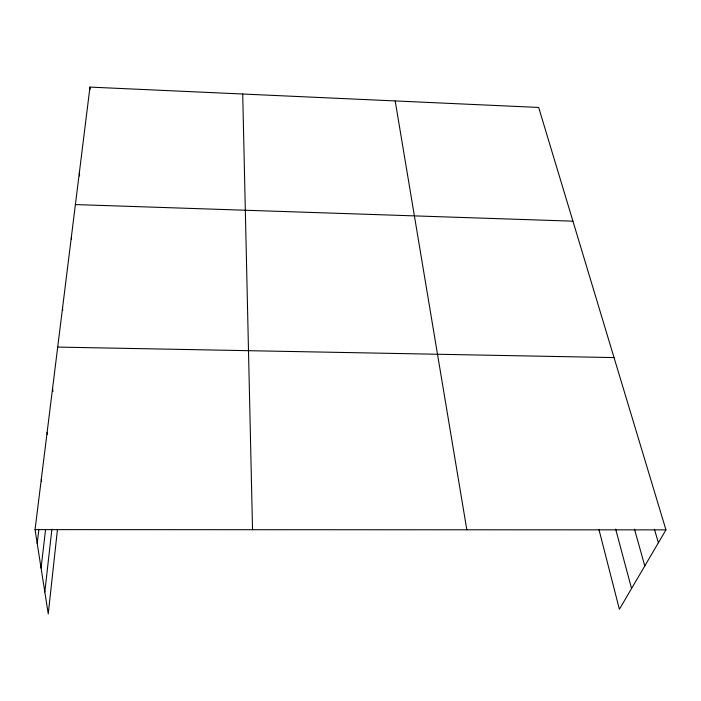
<?xml version="1.0" encoding="UTF-8"?>
<svg xmlns="http://www.w3.org/2000/svg" width="701" height="701" viewBox="0 0 701 701"><rect width="100%" height="100%" fill="white"/><g stroke="black" fill="none" stroke-linecap="round" stroke-linejoin="round"><path stroke-width="1.05" d="M57.473 529.325L48.246 613.91L35.05 529.614L89.973 87.09L538.666 107.446L665.95 529.868L619.386 609.274L599.013 529.754M44.82 591.986L51.9 529.185M41.07 568.047L45.583 529.448M37.206 543.371L38.923 529.255M35.05 529.614L665.95 529.868M57.701 347.083L614.041 357.589M75.393 204.569L572.936 221.174M654.41 529.22L658.388 542.758M634.466 529.089L644.789 565.944M615.653 529.097L631.548 588.525M395.189 100.935L466.831 529.79M41.289 479.335L41.596 481.508M47.116 432.359L47.379 434.41M52.575 388.372L52.943 391.482M62.52 308.265L62.731 310.377M71.344 237.183L71.52 239.313M79.336 172.779L79.572 175.969M89.973 87.09L90.096 89.202M242.704 94.022L252.535 529.702"/></g></svg>
